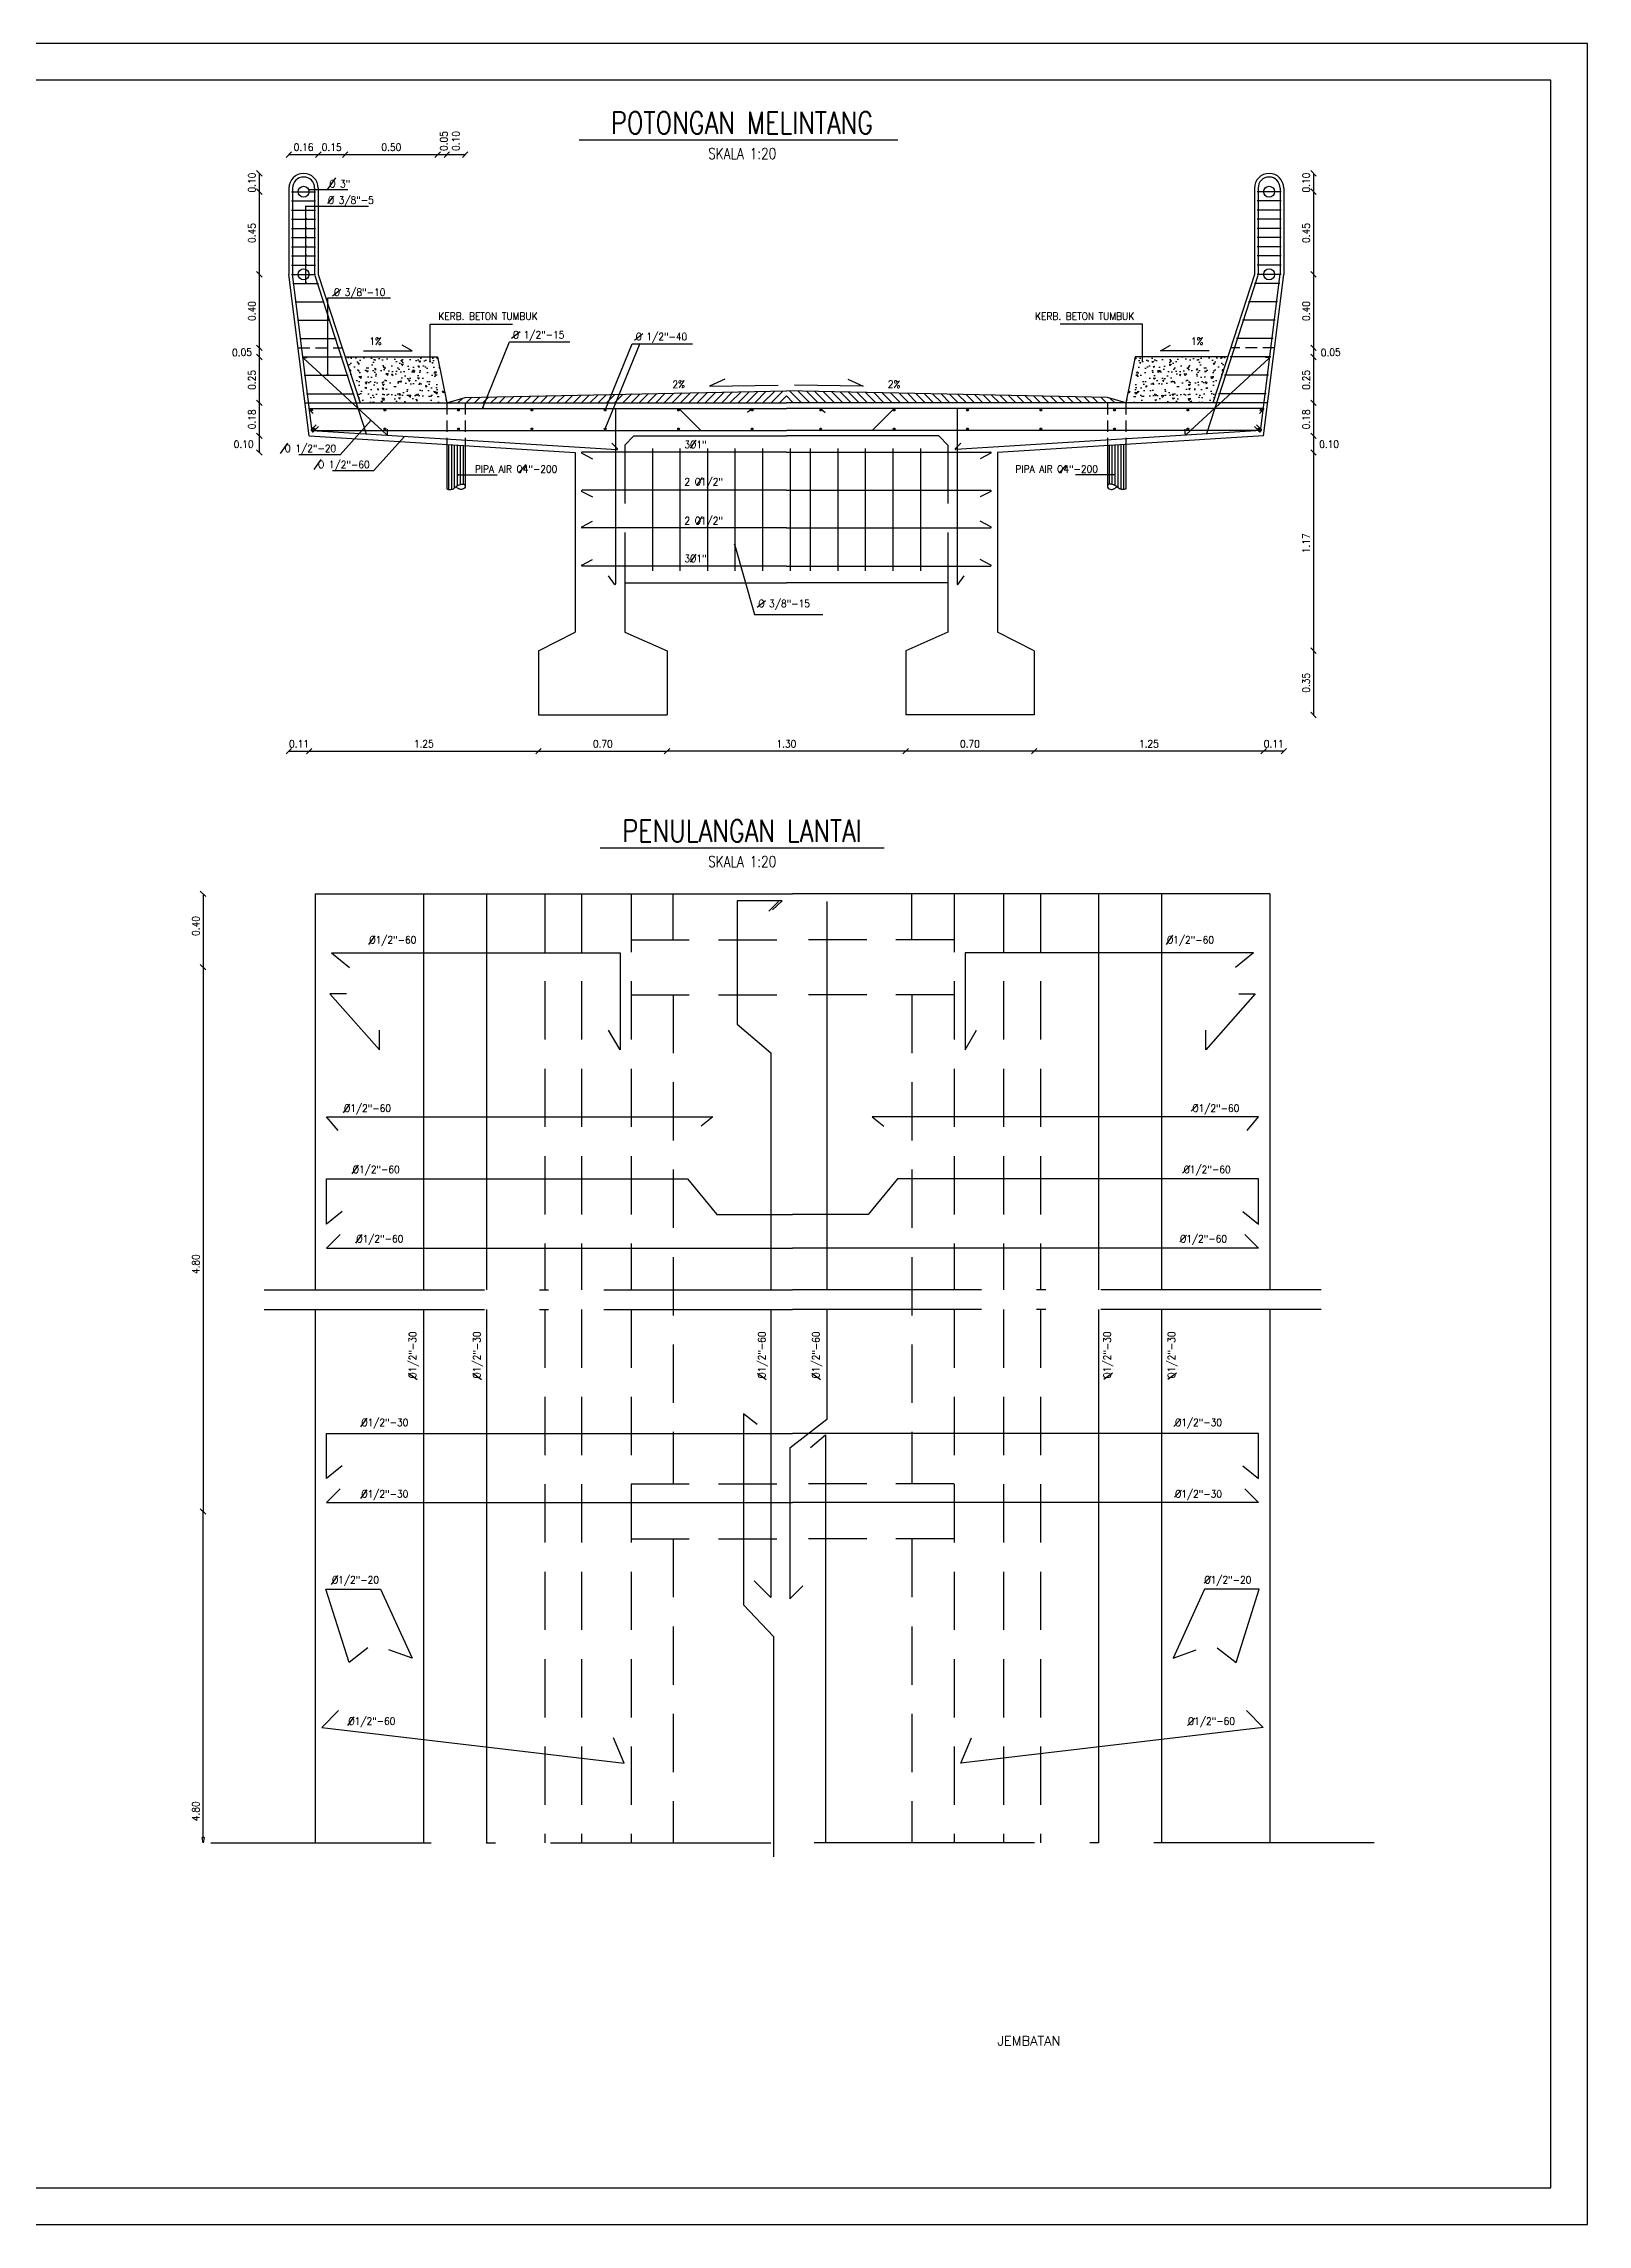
# Model space of a CAD drawing. Header units: metres. Extents: x 95.5 to 179.6, y 508.3 to 567.7.
# Drawn here: x 137.6 to 179.6, y 508.3 to 567.7 of the extents above; entities that cross this region are included whole.
import ezdxf
from ezdxf.enums import TextEntityAlignment as Align

# ---------------------------------------------------------------- set-up
doc = ezdxf.new("R2010")
doc.units = ezdxf.units.M
doc.header["$MEASUREMENT"] = 0
doc.header["$PDMODE"] = 33
doc.header["$PDSIZE"] = 0.0001
doc.linetypes.add('ACAD_ISO10W100', pattern=[18.5, 12, -3, 0.5, -3])
doc.linetypes.add('HIDDEN2', pattern=[4.7625, 3.175, -1.5875])
doc.layers.get('0').update_dxf_attribs({"linetype": 'CONTINUOUS'})
doc.layers.get('DEFPOINTS').update_dxf_attribs({"linetype": 'CONTINUOUS'})
for name, color, linetype in [('1', 1, 'CONTINUOUS'), ('2', 2, 'CONTINUOUS'), ('2000', 7, 'CONTINUOUS'), ('3', 3, 'CONTINUOUS'), ('4', 4, 'CONTINUOUS'), ('5', 5, 'CONTINUOUS'), ('6', 6, 'CONTINUOUS'), ('KOP', 7, 'CONTINUOUS')]:
    doc.layers.add(name, color=color, linetype=linetype)
doc.styles.get("Standard").update_dxf_attribs({"font": 'Simplex.shx', "width": 0.9})
doc.dimstyles.new('20$7', dxfattribs={"dimscale": 0, "dimtxt": 0.04, "dimasz": 0.03, "dimexe": 0.1, "dimexo": 0.1, "dimgap": 0.02, "dimtad": 1, "dimrnd": 0.0001, "dimzin": 0, "dimdsep": 46, "dimtxsty": 'Standard', "dimblk1": 'CLOSEDBLANK', "dimblk2": 'CLOSEDBLANK', "dimsah": 1, "dimcen": 0, "dimse1": 1, "dimse2": 1, "dimclrd": 256, "dimclre": 256, "dimclrt": 256, "dimaunit": 1, "dimadec": 0, "dimazin": 0, "dimtfac": 0.1, "dimtdec": 1, "dimtofl": 0, "dimtmove": 0, "dimatfit": 1, "dimldrblk": 'CLOSEDBLANK', "dimfxl": 1, "dimtolj": 1, "dimtzin": 0, "dimarcsym": 0})

# ---------------------------------------------------------------- blocks, each defined once
blk = doc.blocks.new('_CLOSEDBLANK')
at = {"color": 0, "linetype": 'ByBlock'}
for p, q in [((-1, 0.17), (0, 0)), ((-1, 0.17), (-1, -0.17)), ((0, 0), (-1, -0.17))]:
    blk.add_line(p, q, dxfattribs=at)
blk = doc.blocks.new('_OBLIQUE')
at = {"color": 0, "linetype": 'ByBlock'}
blk.add_line((-0.5, -0.5), (0.5, 0.5), dxfattribs=at)

msp = doc.modelspace()

# ---------------------------------------------------------------- hatches: boundary and pattern name
at = {"layer": '1'}
h = msp.add_hatch(dxfattribs=at)
h.set_pattern_fill('AR-CONC', color=256, scale=0.0025, angle=90, style=0)
h.set_pattern_definition([(140, (-354.01015, -2163.47385), (0.039847714, 0.45546167), [0.047625, -0.523875]), (85, (-354.01015, -2163.47385), (-0.47764161, -0.088107065), [0.0381, -0.4191]), (190.451, (-354.00683, -2163.4359), (-0.43779172, 0.367356254), [0.040475, -0.445225]), (136.1842, (-354.13715, -2163.47385), (0.10510582, 0.6776976), [0.0714375, -0.7858125]), (186.6356, (-354.1284, -2163.4174), (-0.61856389, 0.59351059), [0.0607125, -0.6678375]), (81.184, (-354.13715, -2163.47385), (-0.6185628, 0.59351151), [0.05715, -0.62865]), (111, (-354.1054, -2163.41035), (0.255663796, 0.3790372), [0.047625, -0.523875]), (56, (-354.1054, -2163.41035), (-0.460469915, 0.15450507), [0.0381, -0.4191]), (161.4514, (-354.0841, -2163.37876), (-0.204807144, 0.53354123), [0.040475, -0.445225]), (127.5, (-354.01015, -2163.47385), (-0.211387597, 0.007721508), [0, -0.41402, 0, -0.42545, 0, -0.4206875]), (97.5, (-354.01015, -2163.47385), (-0.250451437, 0.167049156), [0, -0.24257, 0, -0.404495, 0, -0.1603375]), (57.5, (-354.01015, -2163.61545), (0.01432186, 0.338976488), [0, -0.15875, 0, -0.4953, 0, -0.657225]), (47.5, (-354.01015, -2163.67895), (-0.063566228, 0.370322953), [0, -0.206375, 0, -0.32893, 0, -0.466725])])
h.paths.add_polyline_path([(148.537, 557.951), (148.287, 559.201), (145.769, 559.201), (146.175, 557.951)])
h = msp.add_hatch(dxfattribs=at)
h.set_pattern_fill('AR-CONC', color=256, scale=0.0025, angle=90, style=0)
h.set_pattern_definition([(40, (669.58496, -2163.47385), (-0.039847714, 0.45546167), [0.047625, -0.523875]), (95, (669.58496, -2163.47385), (0.47764161, -0.088107065), [0.0381, -0.4191]), (349.549, (669.58164, -2163.4359), (0.43779172, 0.367356254), [0.040475, -0.445225]), (43.8158, (669.71196, -2163.47385), (-0.10510582, 0.6776976), [0.0714375, -0.7858125]), (353.3644, (669.7032, -2163.4174), (0.61856389, 0.59351059), [0.0607125, -0.6678375]), (98.816, (669.71196, -2163.47385), (0.6185628, 0.59351151), [0.05715, -0.62865]), (69, (669.6802, -2163.41035), (-0.255663796, 0.3790372), [0.047625, -0.523875]), (124, (669.6802, -2163.41035), (0.460469915, 0.15450507), [0.0381, -0.4191]), (18.5486, (669.6589, -2163.37876), (0.204807144, 0.53354123), [0.040475, -0.445225]), (52.5, (669.58496, -2163.47385), (0.211387597, 0.007721508), [0, -0.41402, 0, -0.42545, 0, -0.4206875]), (82.5, (669.58496, -2163.47385), (0.250451437, 0.167049156), [0, -0.24257, 0, -0.404495, 0, -0.1603375]), (122.5, (669.58496, -2163.61545), (-0.01432186, 0.338976488), [0, -0.15875, 0, -0.4953, 0, -0.657225]), (132.5, (669.58496, -2163.67895), (0.063566228, 0.370322953), [0, -0.206375, 0, -0.32893, 0, -0.466725])])
h.paths.add_polyline_path([(169.4, 557.951), (169.806, 559.201), (167.287, 559.201), (167.037, 557.951)])
h = msp.add_hatch(dxfattribs=at)
h.set_pattern_fill('LINE', color=256, scale=0.025, angle=90, style=0)
h.set_pattern_definition([(90, (-354.01015, -2163.473845), (-0.079375, 5e-18), [])])
h.paths.add_polyline_path([(148.537, 556.817), (149.037, 556.786), (149.037, 555.692, -0.199169), (149.037, 555.653), (149.037, 555.692, 0.092482), (149.019, 555.719, 0.130698), (148.999, 555.732, 0.056702), (148.974, 555.736, 0.046135), (148.942, 555.735, 0.057685), (148.878, 555.72, 0.046708), (148.804, 555.685, 0.080933), (148.759, 555.647, -0.087871), (148.717, 555.612, -0.066852), (148.676, 555.596, -0.048698), (148.616, 555.587, -0.090353), (148.583, 555.592, -0.061209), (148.537, 555.612)])
h = msp.add_hatch(dxfattribs=at)
h.set_pattern_fill('LINE', color=256, scale=0.025, angle=90, style=0)
h.set_pattern_definition([(90, (669.58496, -2163.473845), (0.079375, 5e-18), [])])
h.paths.add_polyline_path([(167.037, 556.817), (166.537, 556.786), (166.537, 555.692, -0.092482), (166.555, 555.719, -0.130698), (166.575, 555.732, -0.056702), (166.601, 555.736, -0.046135), (166.633, 555.735, -0.057685), (166.697, 555.72, -0.046708), (166.771, 555.685, -0.080933), (166.816, 555.647, 0.087871), (166.857, 555.612, 0.066852), (166.899, 555.596, 0.048698), (166.959, 555.587, 0.090353), (166.992, 555.592, 0.061209), (167.037, 555.612)])
at = {"layer": '5'}
h = msp.add_hatch(dxfattribs=at)
h.set_pattern_fill('ANSI31', color=256, scale=0.05, style=0)
h.set_pattern_definition([(45, (-354.01015, -2163.47385), (-0.1122532015, 0.1122532015), [])])
h.paths.add_polyline_path([(157.787, 558.277), (149.037, 558.101), (148.537, 557.951), (157.787, 557.951)])
h = msp.add_hatch(dxfattribs=at)
h.set_pattern_fill('ANSI31', color=256, scale=0.05, style=0)
h.set_pattern_definition([(135, (669.58496, -2163.47385), (0.1122532015, 0.1122532015), [])])
h.paths.add_polyline_path([(157.787, 558.277), (166.537, 558.101), (167.037, 557.951), (157.787, 557.951)])

# ---------------------------------------------------------------- linework, layer by layer
at = {"color": 0, "linetype": 'ByBlock'}
msp.add_line((141.824, 527.83), (141.974, 527.68), dxfattribs=at)
at = {"layer": '2', "linetype": 'ByBlock'}
for p, q in [((144.237, 564.713), (145.037, 564.713)), ((145.037, 564.713), (145.769, 564.713)), ((145.769, 564.713), (148.287, 564.713)), ((148.287, 564.713), (148.537, 564.713)), ((148.537, 564.713), (149.037, 564.713)), ((143.431, 564.201), (143.431, 563.701)), ((172.144, 564.201), (172.144, 563.701)), ((143.431, 563.701), (143.431, 561.451)), ((172.144, 563.701), (172.144, 561.451)), ((143.431, 561.451), (143.431, 559.451)), ((172.144, 561.451), (172.144, 559.451)), ((143.431, 559.451), (143.431, 559.201)), ((143.431, 559.201), (143.431, 557.951)), ((172.144, 559.451), (172.144, 559.201)), ((172.144, 559.201), (172.144, 557.951)), ((143.431, 557.951), (143.431, 557.051)), ((172.144, 557.951), (172.144, 557.051)), ((143.431, 557.051), (143.431, 556.598)), ((172.144, 557.051), (172.144, 551.201)), ((172.144, 557.051), (172.144, 556.598)), ((172.144, 551.201), (172.144, 549.451)), ((144.237, 548.464), (144.787, 548.464)), ((144.787, 548.464), (151.037, 548.464)), ((151.037, 548.464), (154.537, 548.464)), ((161.037, 548.464), (154.537, 548.464)), ((164.537, 548.464), (161.037, 548.464)), ((170.787, 548.464), (164.537, 548.464)), ((171.337, 548.464), (170.787, 548.464)), ((141.899, 544.578), (141.899, 542.578)), ((141.899, 542.578), (141.899, 527.755))]:
    msp.add_line(p, q, dxfattribs=at)
at = {"layer": '2'}
for p, q in [((145.506, 564.076), (145.285, 563.774)), ((145.456, 563.584), (145.292, 563.381)), ((145.427, 560.867), (145.656, 561.048)), ((150.303, 559.71), (150.533, 559.891)), ((153.647, 559.66), (153.876, 559.841)), ((144.195, 556.852), (144.002, 556.575)), ((155.323, 556.931), (155.167, 556.713)), ((145.107, 556.412), (144.914, 556.134)), ((150.505, 556.047), (150.701, 556.273)), ((165.402, 556.255), (165.22, 556.04)), ((155.498, 555.92), (155.342, 555.701)), ((155.498, 554.86), (155.342, 554.642)), ((155.323, 553.828), (155.167, 553.61)), ((156.99, 552.389), (157.22, 552.57)), ((146.578, 543.437), (146.402, 543.2)), ((168.301, 543.452), (168.136, 543.2)), ((145.887, 538.851), (145.711, 538.614)), ((168.995, 538.842), (168.813, 538.66)), ((146.126, 537.186), (145.95, 536.949)), ((168.787, 537.18), (168.579, 536.972)), ((146.223, 535.295), (146.047, 535.058)), ((168.683, 535.277), (168.505, 535.099)), ((147.494, 531.526), (147.731, 531.35)), ((149.243, 531.526), (149.48, 531.35)), ((157.005, 531.526), (157.241, 531.35)), ((158.48, 531.526), (158.717, 531.35)), ((166.668, 531.526), (166.431, 531.35)), ((168.417, 531.526), (168.18, 531.35)), ((146.36, 530.293), (146.184, 530.056)), ((168.535, 530.266), (168.341, 530.071)), ((146.36, 528.344), (146.184, 528.107)), ((168.553, 528.336), (168.358, 528.141)), ((145.56, 526.006), (145.384, 525.769)), ((169.359, 525.992), (169.164, 525.797)), ((146.009, 522.158), (145.833, 521.922)), ((168.909, 522.122), (168.714, 521.927))]:
    msp.add_line(p, q, dxfattribs=at)
at = {"layer": '2', "linetype": 'HIDDEN2', "ltscale": 0.5}
for p, q in [((151.206, 544.578), (151.206, 533.789)), ((152.206, 544.578), (152.206, 533.789)), ((153.556, 544.578), (153.556, 533.789)), ((154.706, 543.328), (154.706, 544.578)), ((161.206, 543.328), (161.206, 544.578)), ((162.356, 544.578), (162.356, 533.789)), ((163.706, 544.578), (163.706, 533.789)), ((164.706, 544.578), (164.706, 533.789)), ((153.556, 543.328), (157.956, 543.328)), ((162.356, 543.328), (157.956, 543.328)), ((153.556, 541.828), (157.956, 541.828)), ((154.706, 541.828), (154.706, 528.505)), ((162.356, 541.828), (157.956, 541.828)), ((161.206, 541.828), (161.206, 528.505)), ((151.206, 533.258), (151.206, 518.728)), ((152.206, 533.258), (152.206, 518.728)), ((153.556, 533.258), (153.556, 518.728)), ((162.356, 533.258), (162.356, 518.728)), ((163.706, 533.258), (163.706, 518.728)), ((164.706, 533.258), (164.706, 518.728)), ((153.556, 528.505), (157.956, 528.505)), ((162.356, 528.505), (157.956, 528.505)), ((153.556, 527.005), (157.956, 527.005)), ((154.706, 527.005), (154.706, 518.728)), ((162.356, 527.005), (157.956, 527.005)), ((161.206, 527.005), (161.206, 518.728))]:
    msp.add_line(p, q, dxfattribs=at)
at = {"layer": '2', "color": 0, "linetype": 'ByBlock'}
msp.add_line((141.974, 542.503), (141.824, 542.653), dxfattribs=at)
at = {"layer": '2'}
for points in [[(146.272, 559.364), (147.598, 559.364), (147.322, 559.519)], [(169.302, 559.364), (167.976, 559.364), (168.253, 559.519)], [(156.111, 558.594), (155.692, 558.401), (157.563, 558.433)], [(159.464, 558.594), (159.883, 558.401), (158.012, 558.433)], [(141.899, 518.878), (141.899, 527.755)]]:
    msp.add_lwpolyline(points, dxfattribs=at)
at = {"layer": '2', "color": 0, "linetype": 'ByBlock'}
for p in [(145.037, 564.713), (145.769, 564.713), (148.287, 564.713), (148.537, 564.713), (149.037, 564.713), (143.431, 563.701), (172.144, 563.701), (143.431, 561.451), (172.144, 561.451), (143.431, 559.451), (143.431, 559.201), (172.144, 559.451), (172.144, 559.201), (143.431, 557.951), (172.144, 557.951), (143.431, 557.051), (143.431, 556.598), (172.144, 557.051), (172.144, 556.598), (172.144, 551.201), (172.144, 549.451), (144.787, 548.464), (151.037, 548.464), (154.537, 548.464), (154.537, 548.464), (161.037, 548.464), (164.537, 548.464), (170.787, 548.464), (141.899, 542.578)]:
    msp.add_point(p, dxfattribs=at)
at = {"layer": '2000', "color": 71}
msp.add_lwpolyline([(95.506, 508.336), (179.606, 508.336), (179.606, 567.736), (95.506, 567.736)], close=True, dxfattribs=at)
at = {"layer": '2000', "color": 76}
msp.add_lwpolyline([(100.506, 509.336), (178.606, 509.336), (178.606, 566.736), (100.506, 566.736)], close=True, dxfattribs=at)
at = {"layer": '3'}
for p, q in [((144.337, 563.801), (144.337, 561.451)), ((144.937, 563.801), (144.937, 561.451)), ((170.637, 563.801), (170.637, 561.451)), ((171.237, 563.801), (171.237, 561.451)), ((144.312, 563.701), (144.962, 563.701)), ((144.312, 563.451), (144.962, 563.451)), ((144.312, 563.201), (144.962, 563.201)), ((171.262, 563.701), (170.612, 563.701)), ((171.262, 563.451), (170.612, 563.451)), ((171.262, 563.201), (170.612, 563.201)), ((144.312, 562.951), (144.962, 562.951)), ((144.312, 562.701), (144.962, 562.701)), ((171.262, 562.951), (170.612, 562.951)), ((171.262, 562.701), (170.612, 562.701)), ((144.312, 562.451), (144.962, 562.451)), ((144.312, 562.201), (144.962, 562.201)), ((144.312, 561.951), (144.962, 561.951)), ((171.262, 562.451), (170.612, 562.451)), ((171.262, 562.201), (170.612, 562.201)), ((171.262, 561.951), (170.612, 561.951)), ((144.312, 561.701), (144.962, 561.701)), ((144.312, 561.451), (144.962, 561.451)), ((144.873, 557.174), (144.337, 561.464)), ((144.942, 561.42), (146.345, 557.104)), ((170.633, 561.42), (169.23, 557.104)), ((171.262, 561.701), (170.612, 561.701)), ((171.262, 561.451), (170.612, 561.451)), ((170.702, 557.174), (171.238, 561.464)), ((144.344, 561.201), (145.04, 561.201)), ((171.231, 561.201), (170.535, 561.201)), ((144.407, 560.701), (145.202, 560.701)), ((144.469, 560.201), (145.365, 560.201)), ((171.106, 560.201), (170.21, 560.201)), ((171.168, 560.701), (170.373, 560.701)), ((144.532, 559.701), (145.527, 559.701)), ((171.043, 559.701), (170.048, 559.701)), ((144.594, 559.201), (145.7, 559.201)), ((144.648, 559.158), (146.898, 557.092)), ((144.659, 559.184), (144.736, 559.184)), ((170.927, 559.158), (168.677, 557.092)), ((170.981, 559.201), (169.875, 559.201)), ((170.916, 559.184), (170.839, 559.184)), ((144.657, 558.701), (145.852, 558.701)), ((170.918, 558.701), (169.723, 558.701)), ((144.719, 558.201), (146.015, 558.201)), ((144.785, 557.776), (144.902, 557.658)), ((144.795, 557.801), (157.787, 557.801)), ((153.137, 557.801), (153.137, 553.019)), ((155.454, 557.201), (154.854, 557.801)), ((156.857, 557.801), (156.726, 557.687)), ((170.78, 557.801), (157.787, 557.801)), ((158.717, 557.801), (158.848, 557.687)), ((160.121, 557.201), (160.721, 557.801)), ((162.437, 557.801), (162.437, 553.019)), ((170.856, 558.201), (169.56, 558.201)), ((170.79, 557.776), (170.672, 557.658)), ((144.848, 557.223), (144.981, 557.356)), ((144.858, 557.197), (153.171, 556.679)), ((144.869, 557.201), (157.787, 557.201)), ((144.898, 557.165), (145.039, 557.306)), ((146.923, 557.103), (146.923, 557.232)), ((170.705, 557.201), (157.787, 557.201)), ((170.717, 557.197), (162.404, 556.679)), ((168.652, 557.103), (168.652, 557.232)), ((170.676, 557.165), (170.536, 557.306)), ((170.727, 557.223), (170.594, 557.356)), ((148.537, 556.817), (148.537, 555.612)), ((149.037, 556.786), (149.037, 555.653)), ((152.218, 556.58), (152.511, 556.427)), ((157.787, 556.608), (152.225, 556.608)), ((153.033, 556.854), (153.182, 556.705)), ((154.137, 556.707), (154.137, 553.373)), ((154.887, 556.707), (154.887, 553.373)), ((155.637, 556.707), (155.637, 553.373)), ((156.387, 556.707), (156.387, 553.373)), ((157.137, 556.707), (157.137, 553.373)), ((157.787, 556.608), (163.35, 556.608)), ((157.887, 556.707), (157.887, 553.373)), ((158.437, 556.707), (158.437, 553.373)), ((159.187, 556.707), (159.187, 553.373)), ((159.937, 556.707), (159.937, 553.373)), ((160.687, 556.707), (160.687, 553.373)), ((161.437, 556.707), (161.437, 553.373)), ((162.542, 556.854), (162.393, 556.705)), ((163.357, 556.58), (163.064, 556.427)), ((166.537, 556.786), (166.537, 555.653)), ((167.037, 556.817), (167.037, 555.612)), ((152.218, 555.54), (152.511, 555.387)), ((157.787, 555.569), (152.225, 555.569)), ((157.787, 555.569), (163.35, 555.569)), ((163.357, 555.54), (163.064, 555.387)), ((152.218, 554.574), (152.511, 554.727)), ((157.787, 554.545), (152.225, 554.545)), ((157.787, 554.545), (163.35, 554.545)), ((163.357, 554.574), (163.064, 554.727)), ((152.218, 553.534), (152.511, 553.687)), ((163.357, 553.534), (163.064, 553.687)), ((157.787, 553.506), (152.225, 553.506)), ((153.11, 553.01), (152.946, 553.241)), ((157.787, 553.506), (163.35, 553.506)), ((162.465, 553.01), (162.629, 553.241)), ((147.906, 544.578), (147.906, 533.789)), ((149.621, 544.578), (149.621, 533.789)), ((157.676, 544.388), (156.445, 544.388)), ((156.445, 544.388), (156.445, 541.028)), ((157.311, 544.105), (157.575, 544.368)), ((157.409, 544.142), (157.676, 544.388)), ((158.888, 544.368), (158.888, 533.789)), ((166.29, 544.578), (166.29, 533.789)), ((168.006, 544.578), (168.006, 533.789)), ((145.398, 542.972), (153.258, 542.972)), ((145.398, 542.972), (145.892, 542.568)), ((153.258, 542.972), (153.258, 540.325)), ((162.653, 542.972), (162.653, 540.325)), ((170.513, 542.972), (162.653, 542.972)), ((170.513, 542.972), (170.019, 542.568)), ((145.802, 541.851), (145.353, 541.851)), ((145.353, 541.851), (146.701, 540.325)), ((170.558, 541.851), (169.211, 540.325)), ((170.109, 541.851), (170.558, 541.851)), ((146.701, 540.325), (146.701, 540.864)), ((153.258, 540.325), (152.944, 540.864)), ((156.445, 541.028), (157.368, 540.25)), ((162.653, 540.325), (162.968, 540.864)), ((169.211, 540.325), (169.211, 540.864)), ((157.368, 540.25), (157.368, 533.789)), ((145.575, 538.134), (145.261, 538.505)), ((145.261, 538.505), (155.783, 538.505)), ((155.783, 538.505), (155.468, 538.248)), ((160.128, 538.505), (160.443, 538.248)), ((170.65, 538.505), (160.128, 538.505)), ((170.336, 538.134), (170.65, 538.505)), ((145.261, 535.584), (145.261, 536.812)), ((145.261, 536.812), (155.097, 536.812)), ((155.097, 536.812), (155.897, 535.841)), ((160.815, 536.812), (160.014, 535.841)), ((170.65, 536.812), (160.815, 536.812)), ((170.65, 535.584), (170.65, 536.812)), ((145.69, 535.927), (145.261, 535.584)), ((155.897, 535.841), (157.956, 535.841)), ((160.014, 535.841), (157.956, 535.841)), ((170.221, 535.927), (170.65, 535.584)), ((145.633, 535.298), (145.261, 534.927)), ((170.279, 535.298), (170.65, 534.927)), ((145.261, 534.927), (157.956, 534.927)), ((170.65, 534.927), (157.955, 534.927)), ((147.906, 533.258), (147.906, 518.728)), ((149.621, 533.258), (149.621, 518.728)), ((157.368, 533.258), (157.368, 525.414)), ((158.888, 533.258), (158.888, 530.26)), ((166.29, 533.258), (166.29, 518.728)), ((168.006, 533.258), (168.006, 518.728)), ((145.261, 529.882), (157.956, 529.882)), ((145.261, 528.654), (145.261, 529.882)), ((156.989, 530.126), (156.619, 530.412)), ((156.619, 530.412), (156.619, 525.209)), ((158.888, 530.26), (157.879, 529.48)), ((170.65, 529.882), (157.956, 529.882)), ((170.65, 528.654), (170.65, 529.882)), ((157.879, 529.48), (157.879, 525.372)), ((158.449, 529.501), (158.85, 529.839)), ((158.85, 529.839), (158.85, 518.728)), ((145.69, 528.997), (145.261, 528.654)), ((170.221, 528.997), (170.65, 528.654)), ((145.633, 528.369), (145.261, 527.998)), ((170.279, 528.369), (170.65, 527.998)), ((145.261, 527.998), (157.956, 527.998)), ((170.65, 527.998), (157.955, 527.998)), ((157.368, 525.414), (156.906, 525.865)), ((157.879, 525.372), (158.238, 525.73)), ((145.876, 523.643), (145.247, 525.642)), ((145.247, 525.642), (146.733, 525.642)), ((146.733, 525.642), (147.591, 523.757)), ((156.619, 525.209), (157.44, 524.349)), ((169.178, 525.642), (168.32, 523.757)), ((170.665, 525.642), (169.178, 525.642)), ((170.036, 523.643), (170.665, 525.642)), ((146.39, 524.043), (145.876, 523.643)), ((147.591, 523.757), (146.962, 523.985)), ((157.44, 524.349), (157.44, 518.35)), ((168.32, 523.757), (168.949, 523.985)), ((169.521, 524.043), (170.036, 523.643)), ((145.59, 522.329), (145.132, 521.872)), ((170.322, 522.329), (170.779, 521.872)), ((145.132, 521.872), (153.367, 520.901)), ((153.367, 520.901), (153.081, 521.587)), ((170.779, 521.872), (162.544, 520.901)), ((162.544, 520.901), (162.83, 521.587))]:
    msp.add_line(p, q, dxfattribs=at)
at = {"layer": '3', "linetype": 'HIDDEN2', "ltscale": 0.1}
for p, q in [((148.537, 557.951), (148.537, 556.817)), ((149.037, 557.951), (149.037, 556.786)), ((166.537, 557.951), (166.537, 556.786)), ((167.037, 557.951), (167.037, 556.817))]:
    msp.add_line(p, q, dxfattribs=at)
at = {"layer": '3'}
for points in [[(148.537, 555.612, 0.061209), (148.583, 555.592, 0.090353), (148.616, 555.587, 0.048698), (148.676, 555.596, 0.066852), (148.717, 555.612, 0.087871), (148.759, 555.647, -0.080933), (148.804, 555.685, -0.046708), (148.878, 555.72, -0.057685), (148.942, 555.735, -0.046135), (148.974, 555.736, -0.056702), (148.999, 555.732, -0.130698), (149.019, 555.719, -0.092482), (149.037, 555.692, -0.21758), (149.036, 555.65, -0.157341), (148.996, 555.609, -0.094299), (148.94, 555.592, -0.119956), (148.895, 555.598, -0.023063), (148.861, 555.613, -0.023839), (148.83, 555.63, -0.035742), (148.809, 555.645, -0.026592), (148.785, 555.668)], [(167.037, 555.612, -0.061209), (166.992, 555.592, -0.090353), (166.959, 555.587, -0.048698), (166.899, 555.596, -0.066852), (166.857, 555.612, -0.087871), (166.816, 555.647, 0.080933), (166.771, 555.685, 0.046708), (166.697, 555.72, 0.057685), (166.633, 555.735, 0.046135), (166.601, 555.736, 0.056702), (166.575, 555.732, 0.130698), (166.555, 555.719, 0.092482), (166.537, 555.692, 0.21758), (166.539, 555.65, 0.157341), (166.579, 555.609, 0.094299), (166.635, 555.592, 0.119956), (166.68, 555.598, 0.023063), (166.714, 555.613, 0.023839), (166.745, 555.63, 0.035742), (166.766, 555.645, 0.026592), (166.79, 555.668)]]:
    msp.add_lwpolyline(points, format="xyb", dxfattribs=at)
for centre in [(144.853, 557.755), (146.853, 557.755), (148.853, 557.755), (150.853, 557.755), (152.853, 557.755), (154.853, 557.755), (156.853, 557.755), (158.722, 557.755), (160.722, 557.755), (162.722, 557.755), (164.722, 557.755), (166.722, 557.755), (168.722, 557.755), (170.722, 557.755), (144.92, 557.24), (146.853, 557.24), (148.853, 557.24), (150.853, 557.24), (152.853, 557.24), (154.853, 557.24), (156.853, 557.24), (158.722, 557.24), (160.722, 557.24), (162.722, 557.24), (164.722, 557.24), (166.722, 557.24), (168.722, 557.24), (170.655, 557.24)]:
    msp.add_circle(centre, 0.025, dxfattribs=at)
for centre, radius, start, end in [((144.637, 563.801), 0.3, 90, 180), ((144.637, 563.801), 0.3, 0, 90), ((170.937, 563.801), 0.3, 90, 180), ((170.937, 563.801), 0.3, 0, 90), ((144.659, 559.169), 0.015, 90, 225.78954), ((170.916, 559.169), 0.015, 314.21046, 90), ((144.795, 557.786), 0.015, 90, 225), ((170.78, 557.786), 0.015, 315, 90), ((144.859, 557.212), 0.015, 135, 266.42367), ((144.888, 557.176), 0.015, 187.12502, 315), ((170.687, 557.176), 0.015, 225, 352.87498), ((170.716, 557.212), 0.015, 273.57633, 45), ((146.908, 557.103), 0.015, 227.43549, 0), ((152.225, 556.593), 0.015, 90, 242.38225), ((153.172, 556.694), 0.015, 266.42367, 45), ((162.403, 556.694), 0.015, 135, 273.57633), ((163.35, 556.593), 0.015, 297.61775, 90), ((168.667, 557.103), 0.015, 180, 312.56451), ((152.225, 555.554), 0.015, 90, 242.38225), ((163.35, 555.554), 0.015, 297.61775, 90), ((152.225, 554.56), 0.015, 117.61775, 270), ((163.35, 554.56), 0.015, 270, 62.38225), ((152.225, 553.521), 0.015, 117.61775, 270), ((153.122, 553.019), 0.015, 215.45006, 0), ((162.452, 553.019), 0.015, 180, 324.54994), ((163.35, 553.521), 0.015, 270, 62.38225)]:
    msp.add_arc(centre, radius, start, end, dxfattribs=at)
at = {"layer": '4', "linetype": 'HIDDEN2', "ltscale": 0.1}
for p, q in [((144.487, 559.451), (145.687, 559.451)), ((171.087, 559.451), (169.887, 559.451))]:
    msp.add_line(p, q, dxfattribs=at)
at = {"layer": '4', "linetype": 'ACAD_ISO10W100', "ltscale": 0.5}
for p, q in [((143.561, 533.789), (157.956, 533.789)), ((172.351, 533.789), (157.956, 533.789)), ((143.561, 533.258), (157.956, 533.258)), ((172.351, 533.258), (157.956, 533.258)), ((142.112, 518.728), (157.956, 518.728)), ((173.799, 518.728), (157.956, 518.728))]:
    msp.add_line(p, q, dxfattribs=at)
at = {"layer": '4'}
for centre in [(144.637, 563.701), (170.937, 563.701), (144.637, 561.451), (170.937, 561.451)]:
    msp.add_circle(centre, 0.15, dxfattribs=at)
at = {"layer": '5'}
for p, q in [((144.237, 563.801), (144.237, 561.451)), ((145.037, 563.801), (145.037, 561.451)), ((170.537, 563.801), (170.537, 561.451)), ((171.337, 563.801), (171.337, 561.451)), ((144.787, 557.051), (144.237, 561.451)), ((145.037, 561.451), (146.175, 557.951)), ((170.537, 561.451), (169.4, 557.951)), ((170.787, 557.051), (171.337, 561.451)), ((145.769, 559.201), (148.287, 559.201)), ((148.287, 559.201), (148.537, 557.951)), ((167.287, 559.201), (167.037, 557.951)), ((169.806, 559.201), (167.287, 559.201)), ((144.675, 557.951), (157.787, 557.951)), ((148.537, 557.951), (149.037, 558.101)), ((149.037, 558.101), (157.787, 558.277)), ((166.537, 558.101), (157.787, 558.277)), ((170.9, 557.951), (157.787, 557.951)), ((167.037, 557.951), (166.537, 558.101)), ((144.787, 557.051), (152.037, 556.598)), ((152.037, 556.598), (152.037, 551.701)), ((153.387, 556.801), (153.637, 557.051)), ((153.637, 557.051), (157.787, 557.051)), ((161.937, 557.051), (157.787, 557.051)), ((162.187, 556.801), (161.937, 557.051)), ((170.787, 557.051), (163.537, 556.598)), ((163.537, 556.598), (163.537, 551.701)), ((153.387, 553.051), (157.787, 553.051)), ((153.387, 553.051), (153.387, 551.701)), ((162.187, 553.051), (157.787, 553.051)), ((162.187, 553.051), (162.187, 551.701)), ((151.037, 551.201), (152.037, 551.701)), ((153.387, 551.701), (154.537, 551.201)), ((162.187, 551.701), (161.037, 551.201)), ((164.537, 551.201), (163.537, 551.701)), ((151.037, 551.201), (151.037, 549.451)), ((154.537, 551.201), (154.537, 549.451)), ((161.037, 551.201), (161.037, 549.451)), ((164.537, 551.201), (164.537, 549.451)), ((151.037, 549.451), (154.537, 549.451)), ((164.537, 549.451), (161.037, 549.451)), ((144.956, 544.578), (144.956, 533.789)), ((144.956, 544.578), (157.956, 544.578)), ((170.956, 544.578), (157.956, 544.578)), ((170.956, 544.578), (170.956, 533.789)), ((144.956, 533.258), (144.956, 518.728)), ((170.956, 533.258), (170.956, 518.728))]:
    msp.add_line(p, q, dxfattribs=at)
at = {"layer": '5', "linetype": 'HIDDEN2', "ltscale": 0.5}
for p, q in [((153.387, 556.801), (153.387, 553.051)), ((162.187, 556.801), (162.187, 553.051))]:
    msp.add_line(p, q, dxfattribs=at)
at = {"layer": '5'}
for centre, start, end in [((144.637, 563.801), 90, 180), ((144.637, 563.801), 0, 90), ((170.937, 563.801), 90, 180), ((170.937, 563.801), 0, 90)]:
    msp.add_arc(centre, 0.4, start, end, dxfattribs=at)
at = {"layer": '6'}
for p, q in [((160.821, 565.103), (152.139, 565.103)), ((160.453, 545.817), (152.714, 545.817))]:
    msp.add_line(p, q, dxfattribs=at)
at = {"layer": 'DEFPOINTS', "color": 0, "linetype": 'ByBlock'}
for p in [(144.237, 563.801), (144.637, 564.201), (145.037, 563.801), (145.037, 563.801), (170.537, 563.801), (170.537, 563.801), (170.937, 564.201), (171.337, 563.801), (144.637, 563.701), (144.637, 563.701), (170.937, 563.701), (170.937, 563.701), (144.237, 561.451), (144.637, 561.451), (144.637, 561.451), (170.937, 561.451), (170.937, 561.451), (171.337, 561.451), (144.487, 559.451), (144.487, 559.451), (145.769, 559.201), (145.769, 559.201), (145.769, 559.201), (145.769, 559.201), (148.287, 559.201), (148.287, 559.201), (167.287, 559.201), (167.287, 559.201), (169.806, 559.201), (169.806, 559.201), (169.806, 559.201), (169.806, 559.201), (171.087, 559.451), (171.087, 559.451), (144.675, 557.951), (144.675, 557.951), (148.537, 557.951), (148.537, 557.951), (149.037, 558.101), (166.537, 558.101), (167.037, 557.951), (167.037, 557.951), (170.9, 557.951), (170.9, 557.951), (144.787, 557.051), (144.787, 557.051), (144.787, 557.051), (144.787, 557.051), (152.037, 556.598), (163.537, 556.598), (170.787, 557.051), (170.787, 557.051), (170.787, 557.051), (170.787, 557.051), (170.787, 557.051), (164.537, 551.201), (164.537, 551.201), (151.037, 549.451), (151.037, 549.451), (154.537, 549.451), (154.537, 549.451), (161.037, 549.451), (161.037, 549.451), (164.537, 549.451), (164.537, 549.451), (164.537, 549.451), (144.956, 544.578), (144.956, 542.578), (144.956, 542.578), (170.956, 542.578), (144.956, 527.755), (170.956, 527.755)]:
    msp.add_point(p, dxfattribs=at)

# ---------------------------------------------------------------- block references
at = {"layer": '2', "linetype": 'ByBlock', "xscale": 0.15, "yscale": 0.15, "zscale": 0.15}
for p, rotation in [((144.237, 564.713), 180), ((145.037, 564.713), 180), ((145.769, 564.713), 180), ((148.287, 564.713), 180), ((148.537, 564.713), 180), ((143.431, 564.201), 90), ((143.431, 563.701), 90), ((143.431, 563.701), 270), ((172.144, 564.201), 90), ((172.144, 563.701), 270), ((172.144, 563.701), 90), ((143.431, 561.451), 90), ((143.431, 561.451), 270), ((172.144, 561.451), 270), ((172.144, 561.451), 90), ((143.431, 559.451), 90), ((143.431, 559.451), 270), ((143.431, 559.201), 90), ((143.431, 559.201), 270), ((172.144, 559.451), 270), ((172.144, 559.451), 90), ((172.144, 559.201), 270), ((172.144, 559.201), 90), ((143.431, 557.951), 90), ((143.431, 557.951), 270), ((172.144, 557.951), 270), ((172.144, 557.951), 90), ((143.431, 557.051), 90), ((143.431, 557.051), 270), ((143.431, 556.598), 270), ((172.144, 557.051), 90), ((172.144, 557.051), 270), ((172.144, 557.051), 90), ((172.144, 556.598), 270), ((172.144, 551.201), 90), ((172.144, 551.201), 270), ((172.144, 549.451), 270), ((144.237, 548.464), 180), ((144.787, 548.464), 180), ((151.037, 548.464), 180), ((154.537, 548.464), 180), ((161.037, 548.464), 180), ((164.537, 548.464), 180), ((170.787, 548.464), 180), ((141.899, 544.578), 90), ((141.899, 542.578), 270)]:
    msp.add_blockref('_OBLIQUE', p, dxfattribs=dict(at, rotation=rotation))
for p in [(145.037, 564.713), (145.769, 564.713), (148.287, 564.713), (148.537, 564.713), (149.037, 564.713), (144.787, 548.464), (151.037, 548.464), (154.537, 548.464), (161.037, 548.464), (164.537, 548.464), (170.787, 548.464), (171.337, 548.464)]:
    msp.add_blockref('_OBLIQUE', p, dxfattribs=at)
at = {"layer": '2', "xscale": 0.15, "yscale": 0.15, "zscale": 0.15, "rotation": 270}
msp.add_blockref('_CLOSEDBLANK', (141.899, 518.728), dxfattribs=at)

# ---------------------------------------------------------------- texts
at = {"layer": '2', "width": 0.9}
for s, p in [('O 3"', (145.624, 563.819)), ('KERB. BETON TUMBUK', (149.659, 560.21)), ('KERB. BETON TUMBUK', (165.915, 560.21)), ('1%', (146.598, 559.527)), ('1%', (168.977, 559.527)), ('PIPA AIR O4"-200', (150.425, 556.049)), ('PIPA AIR O4"-200', (165.15, 556.049))]:
    msp.add_text(s, height=0.2, dxfattribs=at).set_placement(p, align=Align.CENTER)
for s, p in [('O 3/8"-5', (145.3, 563.374)), ('O 3/8"-10', (145.461, 560.862)), ('O 1/2"-15', (150.338, 559.705)), ('O 1/2"-40', (153.681, 559.655)), ('3O1"', (155.011, 556.713)), ('2 O1/2"', (155.011, 555.701)), ('2 O1/2"', (155.011, 554.642)), ('3O1"', (155.011, 553.61)), ('O 3/8"-15', (157.024, 552.384)), ('O1/2"-60', (146.428, 543.224)), ('O1/2"-60', (168.154, 543.224)), ('O1/2"-60', (145.738, 538.637)), ('O1/2"-60', (168.845, 538.637)), ('O1/2"-60', (145.976, 536.972)), ('O1/2"-60', (168.607, 536.972)), ('O1/2"-60', (146.074, 535.082)), ('O1/2"-60', (168.509, 535.082)), ('O1/2"-30', (146.21, 530.08)), ('O1/2"-30', (168.373, 530.08)), ('O1/2"-30', (146.21, 528.131)), ('O1/2"-30', (168.373, 528.131)), ('O1/2"-20', (145.41, 525.792)), ('O1/2"-20', (169.173, 525.792)), ('O1/2"-60', (145.859, 521.945)), ('O1/2"-60', (168.724, 521.945))]:
    msp.add_text(s, height=0.2, dxfattribs=at).set_placement(p)
for rotation, p in [(0.95365, (154.856, 558.357)), (359.04635, (160.719, 558.357))]:
    msp.add_text('2%', height=0.2, rotation=rotation, dxfattribs=at).set_placement(p, align=Align.CENTER)
for s, p in [('O 1/2"-20', (145.524, 556.611)), ('O 1/2"-60', (146.436, 556.17))]:
    msp.add_text(s, height=0.2, dxfattribs=at).set_placement(p, align=Align.RIGHT)
for s, p in [('4.80', (141.799, 534.22)), ('O1/2"-30', (147.708, 531.376)), ('O1/2"-30', (149.456, 531.376)), ('O1/2"-60', (157.218, 531.376)), ('O1/2"-60', (158.693, 531.376)), ('O1/2"-30', (166.626, 531.376)), ('O1/2"-30', (168.375, 531.376)), ('4.80', (141.799, 519.317))]:
    msp.add_text(s, height=0.2, rotation=90, dxfattribs=at).set_placement(p)
at = {"layer": '2', "linetype": 'ByBlock', "char_height": 0.2, "attachment_point": 5}
for s, insert in [('\\A1;0.16', (144.637, 564.913)), ('\\A1;0.15', (145.403, 564.913)), ('\\A1;0.50', (147.028, 564.913)), ('\\A1;0.11', (144.512, 548.664)), ('\\A1;1.25', (147.912, 548.664)), ('\\A1;0.70', (152.787, 548.664)), ('\\A1;1.30', (157.787, 548.664)), ('\\A1;0.70', (162.787, 548.664)), ('\\A1;1.25', (167.662, 548.664)), ('\\A1;0.11', (171.062, 548.664))]:
    msp.add_mtext(s, dxfattribs=dict(at, insert=insert))
for s, insert, rotation in [('\\A1;0.05', (148.457, 565.081), 90), ('\\A1;0.10', (148.787, 565.083), 90), ('\\A1;0.10', (143.231, 563.951), 90), ('\\A1;0.10', (171.944, 563.951), 90), ('\\A1;0.45', (143.231, 562.576), 90), ('\\A1;0.45', (171.944, 562.576), 90), ('\\A1;0.40', (143.231, 560.451), 90), ('\\A1;0.40', (171.944, 560.451), 90), ('\\A1;0.05', (142.959, 559.327), 1), ('\\A1;0.05', (172.615, 559.327), 1), ('\\A1;0.25', (143.231, 558.576), 90), ('\\A1;0.25', (171.944, 558.576), 90), ('\\A1;0.18', (143.231, 557.501), 90), ('\\A1;0.18', (171.944, 557.501), 90), ('\\A1;0.10', (143.005, 556.825), 1), ('\\A1;0.10', (172.57, 556.825), 1), ('\\A1;1.17', (171.944, 554.126), 90), ('\\A1;0.35', (171.944, 550.326), 90), ('\\A1;0.40', (141.699, 543.701), 90)]:
    msp.add_mtext(s, dxfattribs=dict(at, insert=insert, rotation=rotation))
at = {"layer": '3', "width": 0.8}
for p in [(156.585, 564.592), (156.585, 545.306)]:
    msp.add_text('SKALA 1:20', height=0.3, dxfattribs=at).set_placement(p, align=Align.CENTER)
at = {"layer": '6', "width": 0.8}
for s, p in [('POTONGAN MELINTANG', (156.578, 565.278)), ('PENULANGAN LANTAI', (156.578, 545.992))]:
    msp.add_text(s, height=0.6, dxfattribs=at).set_placement(p, align=Align.CENTER)
at = {"layer": 'KOP', "color": 74}
msp.add_text('JEMBATAN', height=0.26, dxfattribs=at).set_placement((163.537, 513.206))

# ---------------------------------------------------------------- leaders
at = {"layer": '2'}
for points in [[(144.769, 563.76), (145.845, 563.76)], [(144.699, 562.951), (144.699, 563.314)], [(144.699, 561.201), (144.699, 563.31), (146.409, 563.31)], [(144.699, 562.701), (144.699, 563.064)], [(144.699, 562.451), (144.699, 562.814)], [(144.699, 562.201), (144.699, 562.564)], [(144.699, 561.951), (144.699, 562.314)], [(144.699, 561.701), (144.699, 562.064)], [(145.294, 558.701), (145.294, 560.81), (147.005, 560.81)], [(148.082, 559.056), (148.082, 560.096), (150.328, 560.096)], [(149.509, 557.801), (150.244, 559.61), (151.892, 559.61)], [(152.853, 557.24), (153.802, 559.576)], [(152.853, 557.751), (153.588, 559.56), (155.235, 559.56)], [(167.492, 559.056), (167.492, 560.096), (165.247, 560.096)], [(146.477, 557.479), (145.633, 556.539), (144.509, 556.539)], [(147.388, 557.038), (146.544, 556.098), (145.421, 556.098)], [(148.837, 555.991), (149.914, 555.991)], [(166.737, 555.991), (165.661, 555.991)], [(156.377, 554.1), (156.917, 552.188), (158.777, 552.188)]]:
    msp.add_leader(points, dimstyle='20$7', override={"dimscale": 1}, dxfattribs=at)

doc.saveas('drawing.dxf')
